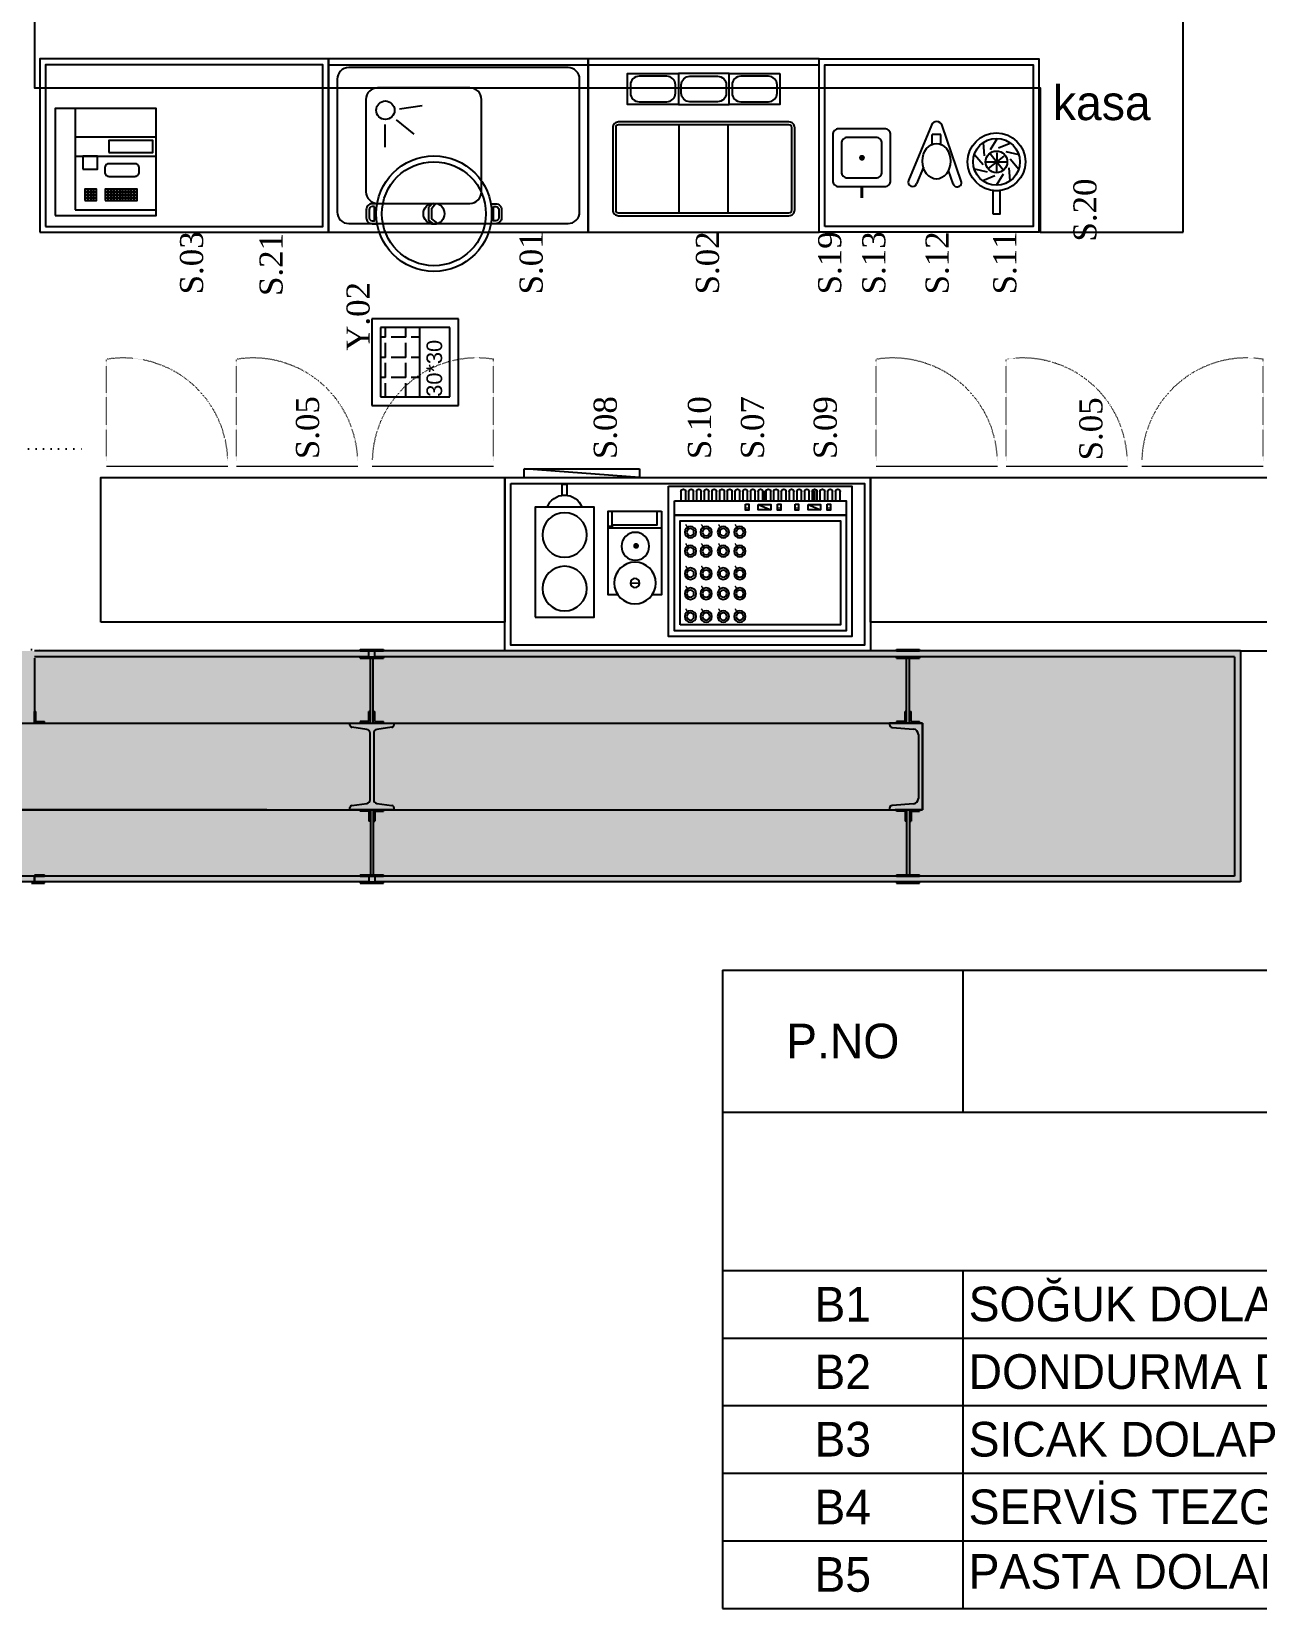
# Model space of a CAD drawing. Header units: inches. Extents: x 19839 to 37459, y -6108 to 838.
# Drawn here: x 36307 to 36731, y -2939 to -2393 of the extents above; entities that cross this region are included whole.
import ezdxf

# ---------------------------------------------------------------- set-up
doc = ezdxf.new("R2010")
doc.units = ezdxf.units.IN
doc.header["$MEASUREMENT"] = 0
doc.linetypes.add('DASHDOTX2', pattern=[50.8, 25.4, -12.7, 0, -12.7])
doc.linetypes.add('DOT', pattern=[0.25, 0, -0.25])
for name, color, linetype in [('-DWG_ANA', 7, 'Continuous'), ('01_Existing Wall Hatch', 251, 'Continuous'), ('AVM100_02_CELIK-GIYDIRME-AKS015', 21, 'DASHDOTX2'), ('AVM100_02_CELIK-PROFIL015', 11, 'Continuous'), ('AVM100_02_KAPEN-CAM-GORUNUS', 253, 'Continuous'), ('AVM100_02_KAPEN_GIYRDIRME CAM01', 83, 'Continuous'), ('AVM100_03_GOR_GIYDIRME-CELIK', 22, 'Continuous'), ('FURNITURE-ATA', 34, 'Continuous'), ('Kıtc-002 Çizgi', 7, 'Continuous'), ('Kıtc-028 Yer Izgarası', 252, 'Continuous'), ('TXT-ATA', 7, 'Continuous')]:
    doc.layers.add(name, color=color, linetype=linetype)
doc.layers.add('-DWG_DETAY1', color=7, linetype='Continuous', lineweight=9)
doc.layers.add('-DWG_DETAY4', color=7, linetype='DOT', lineweight=18)
doc.layers.add('AVM-CEVRE_PARAPET_60', color=7, linetype='Continuous', true_color=0xa2a025)
doc.styles.add('ATA', font='GOTHIC.TTF')
doc.styles.get("Standard").update_dxf_attribs({"font": 'arial.ttf'})
doc.styles.add('Zafer', font='stylu.ttf', dxfattribs={"height": 12})

# ---------------------------------------------------------------- blocks, each defined once
blk = doc.blocks.new('zemin 2')
at = {"layer": '01_Existing Wall Hatch'}
blk.add_hatch(color=0, dxfattribs=at).paths.add_polyline_path([(21825.21, 2843.75), (22571.71, 2843.75), (22571.71, 2923.75), (21825.21, 2923.75)])
at = {"layer": 'AVM-CEVRE_PARAPET_60', "color": 0}
for p, q in [((22452.62, 2924.25), (22460.62, 2924.25)), ((22452.62, 2923.75), (22452.62, 2924.25)), ((22452.62, 2924.25), (22460.62, 2924.25)), ((22452.62, 2923.75), (22452.62, 2924.25)), ((22452.62, 2923.75), (22460.62, 2923.75)), ((22452.62, 2923.75), (22460.62, 2923.75)), ((22460.62, 2924.25), (22460.62, 2923.75)), ((22460.62, 2924.25), (22460.62, 2923.75)), ((22452.62, 2921.75), (22456.12, 2921.75)), ((22452.62, 2921.25), (22452.62, 2921.75)), ((22452.62, 2921.75), (22456.12, 2921.75)), ((22452.62, 2921.25), (22452.62, 2921.75)), ((22452.62, 2921.25), (22456.12, 2921.25)), ((22452.62, 2921.25), (22456.12, 2921.25)), ((22456.12, 2921.75), (22460.62, 2921.75)), ((22456.12, 2921.75), (22460.62, 2921.75)), ((22456.12, 2921.25), (22460.62, 2921.25)), ((22456.12, 2921.25), (22460.62, 2921.25)), ((22456.12, 2898.75, 0), (22456.12, 2921.25, 0)), ((22456.12, 2898.75, 0), (22456.12, 2921.25, 0)), ((22457.12, 2898.75), (22457.12, 2921.25)), ((22457.12, 2898.75), (22457.12, 2921.25)), ((22460.62, 2921.75), (22460.62, 2921.25)), ((22460.62, 2921.75), (22460.62, 2921.25)), ((22455.6, 2899.25, 0), (22455.6, 2902.75, 0)), ((22456.12, 2902.75, 0), (22455.6, 2902.75, 0)), ((22455.6, 2899.25, 0), (22455.6, 2902.75, 0)), ((22456.12, 2902.75, 0), (22455.6, 2902.75, 0)), ((22456.12, 2898.75, 0), (22456.12, 2902.75, 0)), ((22456.12, 2898.75, 0), (22456.12, 2902.75, 0)), ((22457.12, 2902.75), (22457.63, 2902.75)), ((22457.12, 2898.75), (22457.12, 2902.75)), ((22457.12, 2902.75), (22457.63, 2902.75)), ((22457.12, 2898.75), (22457.12, 2902.75)), ((22457.63, 2899.25), (22457.63, 2902.75)), ((22457.63, 2899.25), (22457.63, 2902.75)), ((22461.62, 2898.75), (22450.21, 2898.75)), ((22450.21, 2898.75), (22450.21, 2898.2)), ((22461.62, 2898.75), (22450.21, 2898.75)), ((22450.21, 2898.75), (22450.21, 2898.2)), ((22451.07, 2897.27), (22458.45, 2896.68)), ((22451.07, 2897.27), (22458.45, 2896.68)), ((22455.6, 2899.25, 0), (22452.62, 2899.25, 0)), ((22452.62, 2899.25, 0), (22452.62, 2898.75, 0)), ((22455.6, 2899.25, 0), (22452.62, 2899.25, 0)), ((22452.62, 2899.25, 0), (22452.62, 2898.75, 0)), ((22456.12, 2898.75, 0), (22452.62, 2898.75)), ((22456.12, 2898.75, 0), (22452.62, 2898.75)), ((22460.61, 2898.75, 0), (22457.12, 2898.75)), ((22460.61, 2898.75, 0), (22457.12, 2898.75)), ((22457.63, 2899.25), (22460.61, 2899.25, 0)), ((22457.63, 2899.25), (22460.61, 2899.25, 0)), ((22460.61, 2898.75, 0), (22460.61, 2899.25, 0)), ((22460.61, 2898.75, 0), (22460.61, 2899.25, 0)), ((22452.62, 2846.25), (22456.12, 2846.25)), ((22452.62, 2846.25), (22452.62, 2845.75)), ((22452.62, 2846.25), (22456.12, 2846.25)), ((22452.62, 2846.25), (22452.62, 2845.75)), ((22452.62, 2845.75), (22456.12, 2845.75)), ((22452.62, 2845.75), (22456.12, 2845.75)), ((22456.12, 2846.25), (22460.62, 2846.25)), ((22456.12, 2846.25), (22460.62, 2846.25)), ((22456.12, 2845.75), (22460.62, 2845.75)), ((22456.12, 2845.75), (22460.62, 2845.75)), ((22460.62, 2845.75), (22460.62, 2846.25)), ((22460.62, 2845.75), (22460.62, 2846.25)), ((22452.62, 2843.75), (22460.62, 2843.75)), ((22452.62, 2843.75), (22452.62, 2843.25)), ((22452.62, 2843.75), (22460.62, 2843.75)), ((22452.62, 2843.75), (22452.62, 2843.25)), ((22452.62, 2843.25), (22460.62, 2843.25)), ((22452.62, 2843.25), (22460.62, 2843.25)), ((22460.62, 2843.25), (22460.62, 2843.75)), ((22460.62, 2843.25), (22460.62, 2843.75))]:
    blk.add_line(p, q, dxfattribs=at)
for centre, radius, start, end in [((22451.14, 2898.2), 0.934, 180, 265.4261), ((22451.14, 2898.2), 0.934, 180, 265.4261), ((22458.3, 2894.82), 1.87, 0, 85.4261), ((22458.3, 2894.82), 1.87, 0, 85.4261)]:
    blk.add_arc(centre, radius, start, end, dxfattribs=at)
at = {"layer": 'AVM100_02_CELIK-GIYDIRME-AKS015', "color": 0, "linetype": 'DOT', "ltscale": 10}
blk.add_line((22151.97, 2993.75), (22171.97, 2993.75), dxfattribs=at)
at = {"layer": 'AVM100_02_CELIK-PROFIL015', "color": 0, "linetype": 'DOT', "ltscale": 10}
blk.add_line((22152.97, 2924.25), (22157.47, 2924.25), dxfattribs=at)
blk.add_line((22152.97, 2924.25), (22157.47, 2924.25), dxfattribs=at)
at = {"layer": 'AVM100_02_CELIK-PROFIL015', "color": 0}
for p, q in [((22266.87, 2924.25), (22274.87, 2924.25)), ((22266.87, 2923.75), (22266.87, 2924.25)), ((22266.87, 2924.25), (22274.87, 2924.25)), ((22266.87, 2923.75), (22266.87, 2924.25)), ((22266.87, 2923.75), (22274.87, 2923.75)), ((22266.87, 2923.75), (22274.87, 2923.75)), ((22274.87, 2924.25), (22274.87, 2923.75)), ((22274.87, 2924.25), (22274.87, 2923.75)), ((22153.97, 2921.25), (22153.97, 2898.75)), ((22153.97, 2921.25), (22153.97, 2898.75)), ((22266.87, 2921.75), (22270.37, 2921.75)), ((22266.87, 2921.25), (22266.87, 2921.75)), ((22266.87, 2921.75), (22270.37, 2921.75)), ((22266.87, 2921.25), (22266.87, 2921.75)), ((22266.87, 2921.25), (22270.37, 2921.25)), ((22266.87, 2921.25), (22270.37, 2921.25)), ((22270.37, 2921.75), (22274.87, 2921.75)), ((22270.37, 2921.75), (22274.87, 2921.75)), ((22270.37, 2921.25), (22274.87, 2921.25)), ((22270.37, 2921.25), (22274.87, 2921.25)), ((22270.37, 2898.75, 0), (22270.37, 2921.25, 0)), ((22270.37, 2898.75, 0), (22270.37, 2921.25, 0)), ((22271.37, 2898.75), (22271.37, 2921.25)), ((22271.37, 2898.75), (22271.37, 2921.25)), ((22274.87, 2921.75), (22274.87, 2921.25)), ((22274.87, 2921.75), (22274.87, 2921.25)), ((22153.97, 2902.75), (22154.49, 2902.75)), ((22153.97, 2898.75), (22153.97, 2902.75)), ((22153.97, 2902.75), (22154.49, 2902.75)), ((22153.97, 2898.75), (22153.97, 2902.75)), ((22154.49, 2899.25), (22154.49, 2902.75)), ((22154.49, 2899.25), (22154.49, 2902.75)), ((22269.86, 2899.25, 0), (22269.86, 2902.75, 0)), ((22270.37, 2902.75, 0), (22269.86, 2902.75, 0)), ((22269.86, 2899.25, 0), (22269.86, 2902.75, 0)), ((22270.37, 2902.75, 0), (22269.86, 2902.75, 0)), ((22270.37, 2898.75, 0), (22270.37, 2902.75, 0)), ((22270.37, 2898.75, 0), (22270.37, 2902.75, 0)), ((22271.37, 2902.75), (22271.89, 2902.75)), ((22271.37, 2898.75), (22271.37, 2902.75)), ((22271.37, 2902.75), (22271.89, 2902.75)), ((22271.37, 2898.75), (22271.37, 2902.75)), ((22271.89, 2899.25), (22271.89, 2902.75)), ((22271.89, 2899.25), (22271.89, 2902.75)), ((22154.49, 2899.25), (22157.47, 2899.25, 0)), ((22154.49, 2899.25), (22157.47, 2899.25, 0)), ((22157.47, 2898.75, 0), (22157.47, 2899.25, 0)), ((22157.47, 2898.75, 0), (22157.47, 2899.25, 0)), ((22263.28, 2898.75), (22278.47, 2898.75)), ((22263.28, 2898.03), (22263.28, 2898.75)), ((22263.28, 2898.75), (22278.47, 2898.75)), ((22263.28, 2898.03), (22263.28, 2898.75)), ((22269.15, 2896.55), (22263.93, 2897.28)), ((22269.15, 2896.55), (22263.93, 2897.28)), ((22269.86, 2899.25, 0), (22266.87, 2899.25, 0)), ((22266.87, 2899.25, 0), (22266.87, 2898.75, 0)), ((22269.86, 2899.25, 0), (22266.87, 2899.25, 0)), ((22266.87, 2899.25, 0), (22266.87, 2898.75, 0)), ((22270.37, 2898.75, 0), (22266.87, 2898.75)), ((22270.37, 2898.75, 0), (22266.87, 2898.75)), ((22270.24, 2872.2), (22270.24, 2895.3)), ((22270.24, 2872.2), (22270.24, 2895.3)), ((22274.87, 2898.75, 0), (22271.37, 2898.75)), ((22274.87, 2898.75, 0), (22271.37, 2898.75)), ((22271.51, 2895.3), (22271.51, 2872.2)), ((22271.51, 2895.3), (22271.51, 2872.2)), ((22271.89, 2899.25), (22274.87, 2899.25, 0)), ((22271.89, 2899.25), (22274.87, 2899.25, 0)), ((22277.81, 2897.28), (22272.6, 2896.55)), ((22277.81, 2897.28), (22272.6, 2896.55)), ((22274.87, 2898.75, 0), (22274.87, 2899.25, 0)), ((22274.87, 2898.75, 0), (22274.87, 2899.25, 0)), ((22278.47, 2898.75), (22278.47, 2898.03)), ((22278.47, 2898.75), (22278.47, 2898.03)), ((22460.17, 2894.82), (22460.17, 2872.68)), ((22460.17, 2894.82), (22460.17, 2872.68)), ((22461.62, 2898.75), (22461.62, 2868.75)), ((22461.62, 2868.75), (22461.62, 2898.75)), ((22461.62, 2898.75), (22461.62, 2868.75)), ((22461.62, 2868.75), (22461.62, 2898.75)), ((22263.28, 2868.75), (22263.28, 2869.46)), ((22263.28, 2868.75), (22263.28, 2869.46)), ((22278.47, 2868.75), (22263.28, 2868.75)), ((22278.47, 2868.75), (22263.28, 2868.75)), ((22263.93, 2870.21), (22269.15, 2870.94)), ((22263.93, 2870.21), (22269.15, 2870.94)), ((22266.87, 2868.25, 0), (22266.87, 2868.75, 0)), ((22266.87, 2868.25, 0), (22266.87, 2868.75, 0)), ((22269.86, 2868.25, 0), (22266.87, 2868.25, 0)), ((22269.86, 2868.25, 0), (22266.87, 2868.25, 0)), ((22269.86, 2868.25, 0), (22269.86, 2864.75, 0)), ((22269.86, 2868.25, 0), (22269.86, 2864.75, 0)), ((22270.37, 2868.75, 0), (22270.37, 2864.75, 0)), ((22270.37, 2868.75, 0), (22270.37, 2864.75, 0)), ((22270.37, 2868.75, 0), (22270.37, 2846.25, 0)), ((22270.37, 2868.75, 0), (22270.37, 2846.25, 0)), ((22271.37, 2868.75), (22271.37, 2864.75)), ((22271.37, 2868.75), (22271.37, 2864.75)), ((22271.37, 2868.75), (22271.37, 2846.25)), ((22271.37, 2868.75), (22271.37, 2846.25)), ((22271.89, 2868.25), (22274.87, 2868.25, 0)), ((22271.89, 2868.25), (22271.89, 2864.75)), ((22271.89, 2868.25), (22274.87, 2868.25, 0)), ((22271.89, 2868.25), (22271.89, 2864.75)), ((22272.6, 2870.94), (22277.81, 2870.21)), ((22272.6, 2870.94), (22277.81, 2870.21)), ((22274.87, 2868.75, 0), (22274.87, 2868.25, 0)), ((22274.87, 2868.75, 0), (22274.87, 2868.25, 0)), ((22278.47, 2869.46), (22278.47, 2868.75)), ((22278.47, 2869.46), (22278.47, 2868.75)), ((22450.21, 2869.3), (22450.21, 2868.75)), ((22450.21, 2869.3), (22450.21, 2868.75)), ((22450.21, 2868.75), (22461.62, 2868.75)), ((22450.21, 2868.75), (22461.62, 2868.75)), ((22458.45, 2870.82), (22451.07, 2870.23)), ((22458.45, 2870.82), (22451.07, 2870.23)), ((22461.62, 2868.75), (22452.12, 2868.75)), ((22461.62, 2868.75), (22452.12, 2868.75)), ((22456.12, 2868.75, 0), (22452.62, 2868.75)), ((22452.62, 2868.25, 0), (22452.62, 2868.75, 0)), ((22456.12, 2868.75, 0), (22452.62, 2868.75)), ((22452.62, 2868.25, 0), (22452.62, 2868.75, 0)), ((22455.6, 2868.25, 0), (22452.62, 2868.25, 0)), ((22455.6, 2868.25, 0), (22452.62, 2868.25, 0)), ((22455.6, 2868.25, 0), (22455.6, 2864.75, 0)), ((22455.6, 2868.25, 0), (22455.6, 2864.75, 0)), ((22456.12, 2868.75, 0), (22456.12, 2864.75, 0)), ((22456.12, 2868.75, 0), (22456.12, 2864.75, 0)), ((22456.12, 2868.75, 0), (22456.12, 2846.25, 0)), ((22456.12, 2868.75, 0), (22456.12, 2846.25, 0)), ((22460.61, 2868.75, 0), (22457.12, 2868.75)), ((22457.12, 2868.75), (22457.12, 2864.75)), ((22460.61, 2868.75, 0), (22457.12, 2868.75)), ((22457.12, 2868.75), (22457.12, 2864.75)), ((22457.12, 2868.75), (22457.12, 2846.25)), ((22457.12, 2868.75), (22457.12, 2846.25)), ((22457.63, 2868.25), (22460.61, 2868.25, 0)), ((22457.63, 2868.25), (22457.63, 2864.75)), ((22457.63, 2868.25), (22460.61, 2868.25, 0)), ((22457.63, 2868.25), (22457.63, 2864.75)), ((22460.61, 2868.75, 0), (22460.61, 2868.25, 0)), ((22460.61, 2868.75, 0), (22460.61, 2868.25, 0)), ((22270.37, 2864.75, 0), (22269.86, 2864.75, 0)), ((22270.37, 2864.75, 0), (22269.86, 2864.75, 0)), ((22271.37, 2864.75), (22271.89, 2864.75)), ((22271.37, 2864.75), (22271.89, 2864.75)), ((22456.12, 2864.75, 0), (22455.6, 2864.75, 0)), ((22456.12, 2864.75, 0), (22455.6, 2864.75, 0)), ((22457.12, 2864.75), (22457.63, 2864.75)), ((22457.12, 2864.75), (22457.63, 2864.75)), ((22153.97, 2846.25), (22157.47, 2846.25)), ((22153.97, 2846.25), (22157.47, 2846.25)), ((22153.97, 2845.75), (22157.47, 2845.75)), ((22153.97, 2845.75), (22157.47, 2845.75)), ((22153.97, 2843.75), (22153.97, 2845.75)), ((22153.97, 2843.75), (22153.97, 2845.75)), ((22157.47, 2845.75), (22157.47, 2846.25)), ((22157.47, 2845.75), (22157.47, 2846.25)), ((22266.87, 2846.25), (22270.37, 2846.25)), ((22266.87, 2846.25), (22266.87, 2845.75)), ((22266.87, 2846.25), (22270.37, 2846.25)), ((22266.87, 2846.25), (22266.87, 2845.75)), ((22266.87, 2845.75), (22270.37, 2845.75)), ((22266.87, 2845.75), (22270.37, 2845.75)), ((22270.37, 2846.25), (22274.87, 2846.25)), ((22270.37, 2846.25), (22274.87, 2846.25)), ((22270.37, 2845.75), (22274.87, 2845.75)), ((22270.37, 2845.75), (22274.87, 2845.75)), ((22274.87, 2845.75), (22274.87, 2846.25)), ((22274.87, 2845.75), (22274.87, 2846.25)), ((22152.97, 2843.75), (22157.47, 2843.75)), ((22152.97, 2843.75), (22157.47, 2843.75)), ((22152.97, 2843.25), (22157.47, 2843.25)), ((22152.97, 2843.25), (22157.47, 2843.25)), ((22157.47, 2843.25), (22157.47, 2843.75)), ((22157.47, 2843.25), (22157.47, 2843.75)), ((22266.87, 2843.75), (22274.87, 2843.75)), ((22266.87, 2843.75), (22266.87, 2843.25)), ((22266.87, 2843.75), (22274.87, 2843.75)), ((22266.87, 2843.75), (22266.87, 2843.25)), ((22266.87, 2843.25), (22274.87, 2843.25)), ((22266.87, 2843.25), (22274.87, 2843.25)), ((22274.87, 2843.25), (22274.87, 2843.75)), ((22274.87, 2843.25), (22274.87, 2843.75))]:
    blk.add_line(p, q, dxfattribs=at)
for centre, radius, start, end in [((22264.04, 2898.03), 0.759, 180, 262.0304), ((22264.04, 2898.03), 0.759, 180, 262.0304), ((22268.97, 2895.3), 1.27, 360, 82.0304), ((22268.97, 2895.3), 1.27, 360, 82.0304), ((22272.77, 2895.3), 1.27, 97.9696, 180), ((22272.77, 2895.3), 1.27, 97.9696, 180), ((22277.71, 2898.03), 0.759, 277.9696, 0), ((22277.71, 2898.03), 0.759, 277.9696, 0), ((22458.3, 2872.68), 1.87, 274.5739, 0), ((22458.3, 2872.68), 1.87, 274.5739, 0), ((22264.04, 2869.46), 0.759, 97.9696, 180), ((22264.04, 2869.46), 0.759, 97.9696, 180), ((22268.97, 2872.2), 1.27, 277.9696, 0), ((22268.97, 2872.2), 1.27, 277.9696, 0), ((22272.77, 2872.2), 1.27, 180, 262.0304), ((22272.77, 2872.2), 1.27, 180, 262.0304), ((22277.71, 2869.46), 0.759, 0, 82.0304), ((22277.71, 2869.46), 0.759, 0, 82.0304), ((22451.14, 2869.3), 0.934, 94.5739, 180), ((22451.14, 2869.3), 0.934, 94.5739, 180)]:
    blk.add_arc(centre, radius, start, end, dxfattribs=at)
at = {"layer": 'AVM100_02_KAPEN-CAM-GORUNUS', "color": 0}
blk.add_lwpolyline([(22571.71, 2923.75), (23169.71, 2923.75), (23169.71, 4572.75), (22016.89, 4572.75)], dxfattribs=at)
at = {"layer": 'AVM100_02_KAPEN_GIYRDIRME CAM01', "color": 0}
for p, q in [((22269.87, 2923.75), (22153.97, 2923.75)), ((22269.87, 2923.75), (22153.97, 2923.75)), ((22269.87, 2923.75), (22260.37, 2923.75)), ((22269.87, 2923.75), (22260.37, 2923.75)), ((22269.87, 2923.75), (22265.53, 2923.75)), ((22269.87, 2923.75), (22265.53, 2923.75)), ((22269.87, 2921.75), (22269.87, 2923.75)), ((22269.87, 2921.75), (22269.87, 2923.75)), ((22455.62, 2923.75), (22271.87, 2923.75)), ((22455.62, 2923.75), (22271.87, 2923.75)), ((22455.62, 2923.75), (22271.87, 2923.75)), ((22455.62, 2923.75), (22271.87, 2923.75)), ((22271.87, 2921.75), (22271.87, 2923.75)), ((22455.62, 2923.75), (22271.87, 2923.75)), ((22271.87, 2921.75), (22271.87, 2923.75)), ((22571.71, 2923.75), (22271.87, 2923.75)), ((22571.71, 2923.75), (22571.71, 2843.75)), ((22571.71, 2923.75), (22571.71, 2843.75)), ((22269.87, 2921.75), (22153.97, 2921.75)), ((22269.87, 2921.75), (22153.97, 2921.75)), ((22455.62, 2921.75), (22271.87, 2921.75)), ((22569.71, 2921.75), (22271.87, 2921.75)), ((22569.71, 2921.75), (22569.71, 2845.75)), ((22569.71, 2921.75), (22569.71, 2845.75)), ((22153.97, 2845.75), (22125.97, 2845.75)), ((22153.97, 2845.75), (22153.97, 2843.75)), ((22269.87, 2845.75), (22153.97, 2845.75)), ((22153.97, 2845.75), (22153.97, 2843.75)), ((22269.87, 2845.75), (22153.97, 2845.75)), ((22269.87, 2845.75), (22269.87, 2843.75)), ((22269.87, 2845.75), (22269.87, 2843.75)), ((22569.71, 2845.75), (22271.87, 2845.75)), ((22569.71, 2845.75), (22271.87, 2845.75)), ((22271.87, 2845.75), (22271.87, 2843.75)), ((22271.87, 2845.75), (22271.87, 2843.75)), ((22153.97, 2843.75), (22125.97, 2843.75)), ((22269.87, 2843.75), (22153.97, 2843.75)), ((22269.87, 2843.75), (22153.97, 2843.75)), ((22269.87, 2843.75), (22260.37, 2843.75)), ((22269.87, 2843.75), (22260.37, 2843.75)), ((22269.87, 2843.75), (22265.53, 2843.75)), ((22269.87, 2843.75), (22265.53, 2843.75)), ((22571.71, 2843.75), (22271.87, 2843.75)), ((22455.62, 2843.75), (22271.87, 2843.75)), ((22571.71, 2843.75), (22271.87, 2843.75)), ((22455.62, 2843.75), (22271.87, 2843.75)), ((22571.71, 2843.75), (22271.87, 2843.75)), ((22571.71, 2843.75), (22271.87, 2843.75))]:
    blk.add_line(p, q, dxfattribs=at)
at = {"layer": 'AVM100_03_GOR_GIYDIRME-CELIK', "color": 0, "linetype": 'ByBlock'}
for p, q in [((21847.39, 2898.75), (22461.62, 2898.75)), ((22234.47, 2868.75), (21847.39, 2868.75)), ((21847.39, 2868.75), (22461.62, 2868.75))]:
    blk.add_line(p, q, dxfattribs=at)
blk = doc.blocks.new('A$C5A850EF4')
at = {"layer": 'Kıtc-002 Çizgi'}
for points in [[(0, 76.08), (60, 76.08), (60, 0), (0, 0)], [(2, 74.08), (58, 74.08), (58, 2), (2, 2)]]:
    blk.add_lwpolyline(points, close=True, dxfattribs=at)
blk = doc.blocks.new('A$C0D0247C1')
at = {"layer": 'Kıtc-002 Çizgi'}
for points in [[(2, 0), (18, 0, 0.414214), (20, 2), (20, 18, 0.414214), (18, 20), (2, 20, 0.414214), (0, 18), (0, 2, 0.414214)], [(5, 3), (15, 3, 0.414214), (17, 5), (17, 15, 0.414214), (15, 17), (5, 17, 0.414214), (3, 15), (3, 5, 0.414214)]]:
    blk.add_lwpolyline(points, format="xyb", close=True, dxfattribs=at)
at = {"layer": 'Kıtc-002 Çizgi', "const_width": 1}
blk.add_lwpolyline([(9.53, 10.08, 1), (10.53, 10.08, 1)], format="xyb", close=True, dxfattribs=at)
blk.add_lwpolyline([(20, 10), (23.95, 10)], dxfattribs=at)
blk = doc.blocks.new('A$C7D36761A')
at = {"layer": 'Kıtc-002 Çizgi'}
for points in [[(0, 20.47), (6.62, 1.21, 0.691141), (10.36, 1.1), (18.29, 20.3)], [(2.84, 21.45), (4.45, 16.75, 0.691141)]]:
    blk.add_lwpolyline(points, format="xyb", dxfattribs=at)
for points in [[(13.14, 15.69), (15.51, 21.45)], [(7.07, 7.73), (7.07, 4.38)], [(10.07, 7.71), (10.07, 4.38)], [(7.07, 4.38), (10.07, 4.38)]]:
    blk.add_lwpolyline(points, dxfattribs=at)
for centre, start, end in [((1.42, 20.96), 18.9768, 198.9768), ((16.9, 20.88), 337.5765, 157.5765)]:
    blk.add_arc(centre, 1.5, start, end, dxfattribs=at)
blk.add_ellipse((8.6, 13.59), major_axis=(0, -6.18), ratio=0.781319, dxfattribs=at)
blk = doc.blocks.new('A$C4AF1199D')
at = {"layer": 'Kıtc-002 Çizgi'}
for points in [[(5.4, 24.63), (5.79, 20.04)], [(10.19, 26.12), (7.81, 22.18)], [(14.95, 24.51), (10.7, 22.72)], [(2.4, 20.6), (5.42, 17.12)], [(6.25, 18), (13.75, 18)], [(12.59, 19.94), (7.13, 15.7)], [(7.66, 20.97), (12.41, 15.17)], [(10.18, 21.16), (10, 14.25)], [(17.85, 20.42), (13.36, 21.46)], [(17.79, 15.4), (14.77, 18.88)], [(2.34, 15.58), (6.83, 14.54)], [(5.24, 11.49), (9.49, 13.28)], [(10, 9.88), (12.38, 13.82)], [(14.79, 11.37), (14.4, 15.96)]]:
    blk.add_lwpolyline(points, dxfattribs=at)
blk.add_lwpolyline([(8.75, 0), (11.25, 0), (11.25, 8), (8.75, 8)], close=True, dxfattribs=at)
for radius in [10, 8.12, 3.75]:
    blk.add_circle((10, 18), radius, dxfattribs=at)
blk = doc.blocks.new('A$C60DA315C')
at = {"layer": 'Kıtc-002 Çizgi'}
blk.add_lwpolyline([(10.8, 0), (0, 0), (0, 17.6), (10.8, 17.6)], close=True, dxfattribs=at)
blk.add_lwpolyline([(9.8, 4), (9.8, 13.6, 0.414214), (6.8, 16.6), (4, 16.6, 0.414214), (1, 13.6), (1, 4, 0.414214), (4, 1), (6.8, 1, 0.414214)], format="xyb", close=True, dxfattribs=at)
blk = doc.blocks.new('A$C6E58203E')
at = {"layer": 'Kıtc-002 Çizgi'}
for p, q in [((6.7, 48.5), (37.2, 48.5)), ((6.7, 31.5), (37.2, 31.5))]:
    blk.add_line(p, q, dxfattribs=at)
for points in [[(60, 80), (0, 80), (0, 0), (60, 0)], [(58, 80), (58, 0), (60, 0), (60, 80)]]:
    blk.add_lwpolyline(points, close=True, dxfattribs=at)
for points in [[(38.2, 10.5), (38.2, 69.5, 0.414214), (36.2, 71.5), (7.7, 71.5, 0.414214), (5.7, 69.5), (5.7, 10.5, 0.414214), (7.7, 8.5), (36.2, 8.5, 0.414214)], [(37.2, 10.5), (37.2, 69.5, 0.414214), (36.2, 70.5), (7.7, 70.5, 0.414214), (6.7, 69.5), (6.7, 10.5, 0.414214), (7.7, 9.5), (36.2, 9.5, 0.414214)]]:
    blk.add_lwpolyline(points, format="xyb", close=True, dxfattribs=at)
for p in [(44.2, 48.8), (44.2, 13.6)]:
    blk.add_blockref('A$C60DA315C', p, dxfattribs=at)
at = {"layer": 'Kıtc-002 Çizgi', "xscale": -1, "rotation": 180}
blk.add_blockref('A$C60DA315C', (44.2, 48.8), dxfattribs=at)
blk = doc.blocks.new('A$C1AAB3821')
at = {"layer": 'Kıtc-028 Yer Izgarası'}
for p, q in [((30, 30), (0, 30)), ((0, 30), (0, 0)), ((30, 0), (30, 30)), ((27, 27), (3, 27)), ((3, 27), (3, 3)), ((3, 25.24), (7.74, 25.24)), ((9.65, 25.24), (9.65, 27)), ((9.65, 25.24), (14.73, 25.24)), ((9.65, 18.25), (9.65, 23.33)), ((16.63, 25.24), (16.63, 27)), ((16.63, 25.24), (21.71, 25.24)), ((16.63, 18.25), (16.63, 23.33)), ((23.62, 25.24), (23.62, 27)), ((23.62, 25.24), (27, 25.24)), ((23.62, 18.25), (23.62, 23.33)), ((27, 3), (27, 27)), ((3, 18.25), (7.74, 18.25)), ((9.65, 18.25), (14.73, 18.25)), ((16.63, 18.25), (21.71, 18.25)), ((23.62, 18.25), (27, 18.25)), ((27, 13.5), (3, 13.5)), ((3, 13.5), (3, 3)), ((9.65, 13.5), (9.65, 16.35)), ((16.63, 13.5), (16.63, 16.35)), ((23.62, 13.5), (23.62, 16.35)), ((27, 3), (27, 13.5)), ((0, 0), (30, 0)), ((3, 3), (27, 3)), ((3, 3), (27, 3))]:
    blk.add_line(p, q, dxfattribs=at)
blk.add_text('30*30', height=5.4, dxfattribs=at).set_placement((3, 5.64))
blk = doc.blocks.new('A$C53E03B34')
at = {"layer": 'Kıtc-002 Çizgi'}
for points in [[(3.74, 16.55), (2, 16.55, -0.414214), (0, 18.55), (0, 21.45, -0.414214), (2, 23.45), (3.74, 23.45)], [(43.14, 16.55), (44.87, 16.55, 0.414214), (46.87, 18.55), (46.87, 21.45, 0.414214), (44.87, 23.45), (43.14, 23.45)]]:
    blk.add_lwpolyline(points, format="xyb", dxfattribs=at)
for points in [[(2.83, 17.55), (2, 17.55, -0.414214), (1, 18.55), (1, 21.45, -0.414214), (2, 22.45), (2.83, 22.45)], [(44.05, 17.55), (44.87, 17.55, 0.414214), (45.87, 18.55), (45.87, 21.45, 0.414214), (44.87, 22.45), (44.05, 22.45)]]:
    blk.add_lwpolyline(points, format="xyb", close=True, dxfattribs=at)
for points in [[(22.08, 23.4), (24.16, 21.79), (24.16, 18.12), (22.75, 16.4)], [(23.49, 23.65), (25.16, 22.26), (25.16, 17.69), (23.76, 16.35)]]:
    blk.add_lwpolyline(points, dxfattribs=at)
for radius in [20, 18, 3.66]:
    blk.add_circle((23.44, 20), radius, dxfattribs=at)
blk = doc.blocks.new('A$C290C7E64')
at = {"layer": 'Kıtc-002 Çizgi'}
for points in [[(0, 0), (35, 0), (35, 37), (0, 37)], [(7, 2), (35, 2), (35, 37), (7, 37)], [(18.58, 21.8), (33.83, 21.8), (33.83, 26.01), (18.58, 26.01)], [(9.63, 16.02), (14.71, 16.02), (14.71, 20.57), (9.63, 20.57)], [(10.34, 8.15), (11.34, 8.15), (11.34, 9.15), (10.34, 9.15)], [(10.34, 7.15), (11.34, 7.15), (11.34, 8.15), (10.34, 8.15)], [(10.34, 6.15), (11.34, 6.15), (11.34, 7.15), (10.34, 7.15)], [(10.34, 5.15), (11.34, 5.15), (11.34, 6.15), (10.34, 6.15)], [(11.34, 8.15), (12.34, 8.15), (12.34, 9.15), (11.34, 9.15)], [(11.34, 7.15), (12.34, 7.15), (12.34, 8.15), (11.34, 8.15)], [(11.34, 6.15), (12.34, 6.15), (12.34, 7.15), (11.34, 7.15)], [(11.34, 5.15), (12.34, 5.15), (12.34, 6.15), (11.34, 6.15)], [(12.34, 8.15), (13.34, 8.15), (13.34, 9.15), (12.34, 9.15)], [(12.34, 7.15), (13.34, 7.15), (13.34, 8.15), (12.34, 8.15)], [(12.34, 6.15), (13.34, 6.15), (13.34, 7.15), (12.34, 7.15)], [(12.34, 5.15), (13.34, 5.15), (13.34, 6.15), (12.34, 6.15)], [(13.34, 8.15), (14.34, 8.15), (14.34, 9.15), (13.34, 9.15)], [(13.34, 7.15), (14.34, 7.15), (14.34, 8.15), (13.34, 8.15)], [(13.34, 6.15), (14.34, 6.15), (14.34, 7.15), (13.34, 7.15)], [(13.34, 5.15), (14.34, 5.15), (14.34, 6.15), (13.34, 6.15)], [(17.37, 8.15), (18.37, 8.15), (18.37, 9.15), (17.37, 9.15)], [(17.37, 7.15), (18.37, 7.15), (18.37, 8.15), (17.37, 8.15)], [(17.37, 6.15), (18.37, 6.15), (18.37, 7.15), (17.37, 7.15)], [(17.37, 5.15), (18.37, 5.15), (18.37, 6.15), (17.37, 6.15)], [(18.37, 8.15), (19.37, 8.15), (19.37, 9.15), (18.37, 9.15)], [(18.37, 7.15), (19.37, 7.15), (19.37, 8.15), (18.37, 8.15)], [(18.37, 6.15), (19.37, 6.15), (19.37, 7.15), (18.37, 7.15)], [(18.37, 5.15), (19.37, 5.15), (19.37, 6.15), (18.37, 6.15)], [(19.37, 8.15), (20.37, 8.15), (20.37, 9.15), (19.37, 9.15)], [(19.37, 7.15), (20.37, 7.15), (20.37, 8.15), (19.37, 8.15)], [(19.37, 6.15), (20.37, 6.15), (20.37, 7.15), (19.37, 7.15)], [(19.37, 5.15), (20.37, 5.15), (20.37, 6.15), (19.37, 6.15)], [(20.37, 8.15), (21.37, 8.15), (21.37, 9.15), (20.37, 9.15)], [(20.37, 7.15), (21.37, 7.15), (21.37, 8.15), (20.37, 8.15)], [(20.37, 6.15), (21.37, 6.15), (21.37, 7.15), (20.37, 7.15)], [(20.37, 5.15), (21.37, 5.15), (21.37, 6.15), (20.37, 6.15)], [(21.37, 8.15), (22.37, 8.15), (22.37, 9.15), (21.37, 9.15)], [(21.37, 7.15), (22.37, 7.15), (22.37, 8.15), (21.37, 8.15)], [(21.37, 6.15), (22.37, 6.15), (22.37, 7.15), (21.37, 7.15)], [(21.37, 5.15), (22.37, 5.15), (22.37, 6.15), (21.37, 6.15)], [(22.37, 8.15), (23.37, 8.15), (23.37, 9.15), (22.37, 9.15)], [(22.37, 7.15), (23.37, 7.15), (23.37, 8.15), (22.37, 8.15)], [(22.37, 6.15), (23.37, 6.15), (23.37, 7.15), (22.37, 7.15)], [(22.37, 5.15), (23.37, 5.15), (23.37, 6.15), (22.37, 6.15)], [(23.37, 8.15), (24.37, 8.15), (24.37, 9.15), (23.37, 9.15)], [(23.37, 7.15), (24.37, 7.15), (24.37, 8.15), (23.37, 8.15)], [(23.37, 6.15), (24.37, 6.15), (24.37, 7.15), (23.37, 7.15)], [(23.37, 5.15), (24.37, 5.15), (24.37, 6.15), (23.37, 6.15)], [(24.37, 8.15), (25.37, 8.15), (25.37, 9.15), (24.37, 9.15)], [(24.37, 7.15), (25.37, 7.15), (25.37, 8.15), (24.37, 8.15)], [(24.37, 6.15), (25.37, 6.15), (25.37, 7.15), (24.37, 7.15)], [(24.37, 5.15), (25.37, 5.15), (25.37, 6.15), (24.37, 6.15)], [(25.37, 8.15), (26.37, 8.15), (26.37, 9.15), (25.37, 9.15)], [(25.37, 7.15), (26.37, 7.15), (26.37, 8.15), (25.37, 8.15)], [(25.37, 6.15), (26.37, 6.15), (26.37, 7.15), (25.37, 7.15)], [(25.37, 5.15), (26.37, 5.15), (26.37, 6.15), (25.37, 6.15)], [(26.37, 8.15), (27.37, 8.15), (27.37, 9.15), (26.37, 9.15)], [(26.37, 7.15), (27.37, 7.15), (27.37, 8.15), (26.37, 8.15)], [(26.37, 6.15), (27.37, 6.15), (27.37, 7.15), (26.37, 7.15)], [(26.37, 5.15), (27.37, 5.15), (27.37, 6.15), (26.37, 6.15)], [(27.37, 8.15), (28.37, 8.15), (28.37, 9.15), (27.37, 9.15)], [(27.37, 7.15), (28.37, 7.15), (28.37, 8.15), (27.37, 8.15)], [(27.37, 6.15), (28.37, 6.15), (28.37, 7.15), (27.37, 7.15)], [(27.37, 5.15), (28.37, 5.15), (28.37, 6.15), (27.37, 6.15)]]:
    blk.add_lwpolyline(points, close=True, dxfattribs=at)
for points in [[(7, 27.23), (35, 27.23)], [(7, 20.57), (35, 20.57)]]:
    blk.add_lwpolyline(points, dxfattribs=at)
blk.add_lwpolyline([(18.68, 13.56), (27.6, 13.56, 0.414214), (29.1, 15.06), (29.1, 16.45, 0.414214), (27.6, 17.95), (18.68, 17.95, 0.414214), (17.18, 16.45), (17.18, 15.06, 0.414214)], format="xyb", close=True, dxfattribs=at)
blk = doc.blocks.new('A$C48384BF2')
at = {"layer": '-DWG_ANA', "color": 0, "elevation": 0}
blk.add_lwpolyline([(0, 140), (50, 140), (50, 0), (0, 0)], close=True, dxfattribs=at)
at = {"layer": '-DWG_DETAY1', "color": 0}
for p, q in [((54, 138, 0), (54, 96, 0)), ((54, 93, 0), (54, 51, 0)), ((54, 46, 0), (54, 4, 0))]:
    blk.add_line(p, q, dxfattribs=at)
at = {"layer": '-DWG_DETAY4', "color": 0, "elevation": 0}
for points in [[(56, 138), (91, 138, -0.454885), (56, 96.03, -0.414214)], [(56, 93), (91, 93, -0.454885), (56, 51.03, -0.414214)], [(56, 4), (91, 4, 0.454885), (56, 45.97, 0.414214)]]:
    blk.add_lwpolyline(points, format="xyb", dxfattribs=at)
blk = doc.blocks.new('A$C664B4501')
at = {"layer": 'Kıtc-002 Çizgi'}
for p, q in [((31.04, 6.26), (35.37, 8.18)), ((48.29, 6.26), (52.62, 8.18))]:
    blk.add_line(p, q, dxfattribs=at)
for points in [[(0, 0), (63.5, 0), (63.5, 52), (0, 52)], [(2, 10), (61.5, 10), (61.5, 50), (2, 50)], [(4, 48), (4, 12), (59.5, 12), (59.5, 48)], [(2, 5), (61.5, 5), (61.5, 10), (2, 10)], [(26.58, 6.14), (27.76, 6.14), (27.76, 8.24), (26.58, 8.24)], [(31.04, 6.26), (35.37, 6.26), (35.37, 8.18), (31.04, 8.18)], [(37.66, 6.14), (38.83, 6.14), (38.83, 8.24), (37.66, 8.24)], [(43.83, 6.14), (45.01, 6.14), (45.01, 8.24), (43.83, 8.24)], [(48.29, 6.26), (52.62, 6.26), (52.62, 8.18), (48.29, 8.18)], [(54.91, 6.14), (56.08, 6.14), (56.08, 8.24), (54.91, 8.24)]]:
    blk.add_lwpolyline(points, close=True, dxfattribs=at)
for points, const_width in [([(6.48, 43.33), (5.89, 42.38)], 0.5), ([(11.92, 43.33), (11.34, 42.38)], 0.5), ([(17.86, 43.33), (17.28, 42.38)], 0.5), ([(23.59, 43.33), (23.01, 42.38)], 0.5), ([(6.48, 35.43), (5.89, 34.49)], 0.5), ([(11.92, 35.43), (11.34, 34.49)], 0.5), ([(17.86, 35.43), (17.28, 34.49)], 0.5), ([(23.59, 35.43), (23.01, 34.49)], 0.5), ([(6.48, 28.51), (5.89, 27.56)], 0.5), ([(11.92, 28.51), (11.34, 27.56)], 0.5), ([(17.86, 28.51), (17.28, 27.56)], 0.5), ([(23.59, 28.51), (23.01, 27.56)], 0.5), ([(6.48, 20.73), (5.89, 19.78)], 0.5), ([(11.92, 20.73), (11.34, 19.78)], 0.5), ([(17.86, 20.73), (17.28, 19.78)], 0.5), ([(23.59, 20.73), (23.01, 19.78)], 0.5), ([(6.48, 14.14), (5.89, 13.19)], 0.5), ([(11.92, 14.14), (11.34, 13.19)], 0.5), ([(17.86, 14.14), (17.28, 13.19)], 0.5), ([(23.59, 14.14), (23.01, 13.19)], 0.5), ([(26.58, 7.5), (27.76, 7.5)], 0.5), ([(33.23, 5), (33.23, 1.5)], 1), ([(37.66, 7.5), (38.83, 7.5)], 0.5), ([(43.83, 7.5), (45.01, 7.5)], 0.5), ([(50.48, 5), (50.48, 1.5)], 1), ([(54.91, 7.5), (56.08, 7.5)], 0.5)]:
    blk.add_lwpolyline(points, dxfattribs=dict(at, const_width=const_width))
for points in [[(4.26, 1.85), (4.26, 5)], [(5.93, 5), (5.93, 1.85)], [(6.93, 1.85), (6.93, 5)], [(8.61, 5), (8.61, 1.85)], [(9.61, 1.85), (9.61, 5)], [(11.28, 5), (11.28, 1.85)], [(12.28, 1.85), (12.28, 5)], [(13.96, 5), (13.96, 1.85)], [(14.96, 1.85), (14.96, 5)], [(16.63, 5), (16.63, 1.85)], [(17.63, 1.85), (17.63, 5)], [(19.31, 5), (19.31, 1.85)], [(20.31, 1.85), (20.31, 5)], [(21.98, 5), (21.98, 1.85)], [(22.98, 1.85), (22.98, 5)], [(24.66, 5), (24.66, 1.85)], [(25.66, 1.85), (25.66, 5)], [(27.33, 5), (27.33, 1.85)], [(28.33, 1.85), (28.33, 5)], [(30.01, 5), (30.01, 1.85)], [(31.01, 1.85), (31.01, 5)], [(32.68, 5), (32.68, 1.85)], [(33.68, 1.85), (33.68, 5)], [(35.36, 5), (35.36, 1.85)], [(36.36, 1.85), (36.36, 5)], [(38.03, 5), (38.03, 1.85)], [(39.03, 1.85), (39.03, 5)], [(40.71, 5), (40.71, 1.85)], [(41.71, 1.85), (41.71, 5)], [(43.38, 5), (43.38, 1.85)], [(44.38, 1.85), (44.38, 5)], [(46.06, 5), (46.06, 1.85)], [(47.06, 1.85), (47.06, 5)], [(48.73, 5), (48.73, 1.85)], [(49.73, 1.85), (49.73, 5)], [(51.4, 5), (51.4, 1.85)], [(52.4, 1.85), (52.4, 5)], [(54.08, 5), (54.08, 1.85)], [(55.08, 1.85), (55.08, 5)], [(56.75, 5), (56.75, 1.85)], [(57.75, 1.85), (57.75, 5)], [(59.43, 5), (59.43, 1.85)]]:
    blk.add_lwpolyline(points, dxfattribs=at)
for centre, radius in [((7.54, 45.07), 1.98), ((7.54, 45.07), 1.24), ((12.99, 45.07), 1.98), ((12.99, 45.07), 1.24), ((18.93, 45.07), 1.98), ((18.93, 45.07), 1.24), ((24.66, 45.07), 1.98), ((24.66, 45.07), 1.24), ((7.54, 37.17), 1.98), ((7.54, 37.17), 1.24), ((12.99, 37.17), 1.98), ((12.99, 37.17), 1.24), ((18.93, 37.17), 1.98), ((18.93, 37.17), 1.24), ((24.66, 37.17), 1.98), ((24.66, 37.17), 1.24), ((7.54, 30.25), 1.98), ((7.54, 30.25), 1.24), ((12.99, 30.25), 1.98), ((12.99, 30.25), 1.24), ((18.93, 30.25), 1.98), ((18.93, 30.25), 1.24), ((24.66, 30.25), 1.98), ((24.66, 30.25), 1.24), ((7.54, 22.47), 1.98), ((7.54, 22.47), 1.24), ((12.99, 22.47), 1.98), ((12.99, 22.47), 1.24), ((18.93, 22.47), 1.98), ((18.93, 22.47), 1.24), ((24.66, 22.47), 1.98), ((24.66, 22.47), 1.24), ((7.54, 15.88), 1.98), ((7.54, 15.88), 1.24), ((12.99, 15.88), 1.98), ((12.99, 15.88), 1.24), ((18.93, 15.88), 1.98), ((18.93, 15.88), 1.24), ((24.66, 15.88), 1.98), ((24.66, 15.88), 1.24)]:
    blk.add_circle(centre, radius, dxfattribs=at)
for centre in [(5.1, 1.85), (7.77, 1.85), (10.45, 1.85), (13.12, 1.85), (15.8, 1.85), (18.47, 1.85), (21.14, 1.85), (23.82, 1.85), (26.49, 1.85), (29.17, 1.85), (31.84, 1.85), (34.52, 1.85), (37.19, 1.85), (39.87, 1.85), (42.54, 1.85), (45.22, 1.85), (47.89, 1.85), (50.57, 1.85), (53.24, 1.85), (55.92, 1.85), (58.59, 1.85)]:
    blk.add_arc(centre, 0.837, 180, 0, dxfattribs=at)
blk = doc.blocks.new('A$C3DDB3116')
at = {"layer": 'Kıtc-002 Çizgi'}
blk.add_lwpolyline([(0, 45.94), (20.5, 45.94), (20.5, 7.94), (0, 7.94), (0, 45.94)], dxfattribs=at)
blk.add_lwpolyline([(9.32, 3.72), (11.18, 3.72), (11.18, 0), (9.32, 0)], close=True, dxfattribs=at)
for centre in [(10.25, 36.07), (10.25, 17.5)]:
    blk.add_circle(centre, 7.7, dxfattribs=at)
blk.add_arc((10.25, 10.08), 6.37, 199.6345, 340.3655, dxfattribs=at)
blk = doc.blocks.new('A$C1C4536AD')
at = {"layer": 'Kıtc-002 Çizgi'}
for points in [[(0, 29), (0, 0), (18.5, 0)], [(3.39, 29), (0, 29), (0, 26.84)], [(18.5, 26.95), (18.5, 29), (15.2, 29)], [(18.5, 0), (18.5, 29)], [(7.82, 24.81), (10.92, 24.88)], [(0, 5.79), (18.5, 5.79)], [(1.26, 0), (1.26, 4.77), (16.97, 4.77), (16.97, 0)]]:
    blk.add_lwpolyline(points, dxfattribs=at)
at = {"layer": 'Kıtc-002 Çizgi', "const_width": 1}
blk.add_lwpolyline([(9.18, 12.02, 1), (10.18, 12.02, 1)], format="xyb", close=True, dxfattribs=at)
at = {"layer": 'Kıtc-002 Çizgi'}
blk.add_lwpolyline([(0.33, 5.24), (1.35, 5.24), (1.35, 5.79), (0.33, 5.79)], close=True, dxfattribs=at)
for centre, radius in [((9.3, 24.88), 7.2), ((9.3, 24.88), 1.6), ((9.43, 12.15), 4.82)]:
    blk.add_circle(centre, radius, dxfattribs=at)
blk = doc.blocks.new('A$C2BA63C56')
at = {"layer": 'Kıtc-002 Çizgi'}
for p, q in [((63, 46.6), (60, 46.6)), ((60, 46.6), (63, 6.6)), ((63, 6.6), (63, 46.6)), ((60, 0), (60, 6.6)), ((60, 6.6), (63, 6.6))]:
    blk.add_line(p, q, dxfattribs=at)
for points in [[(60, 0), (60, 126.6), (0, 126.6), (0, 0)], [(58, 2), (58, 124.6), (2, 124.6), (2, 2)]]:
    blk.add_lwpolyline(points, close=True, dxfattribs=at)
at = {"layer": 'Kıtc-002 Çizgi', "rotation": 90}
for name, p in [('A$C664B4501', (57, 56.7)), ('A$C1C4536AD', (48.39, 35.74)), ('A$C3DDB3116', (57.66, 10.41))]:
    blk.add_blockref(name, p, dxfattribs=at)
blk = doc.blocks.new('A$C708E234B')
at = {"layer": 'Kıtc-002 Çizgi'}
for p, q in [((37.29, 70.48), (29.4, 70.48)), ((38.95, 66.57), (33.95, 60.47)), ((42.76, 65.34), (43.87, 57.53))]:
    blk.add_line(p, q, dxfattribs=at)
for points in [[(0, 90), (0, 0), (60, 0), (60, 90)], [(58, 90), (58, 0), (60, 0), (60, 90)]]:
    blk.add_lwpolyline(points, close=True, dxfattribs=at)
for points in [[(3, 83), (3, 7, 0.414214), (7, 3), (53, 3, 0.414214), (57, 7), (57, 83, 0.414214), (53, 87), (7, 87, 0.414214)], [(10, 73), (10, 41, 0.414214), (14, 37), (46, 37, 0.414214), (50, 41), (50, 73, 0.414214), (46, 77), (14, 77, 0.414214)]]:
    blk.add_lwpolyline(points, format="xyb", close=True, dxfattribs=at)
blk.add_circle((42.26, 70.29), 3.19, dxfattribs=at)
blk = doc.blocks.new('*T123')
at = {"color": 0, "linetype": 'ByBlock', "lineweight": -2, "transparency": 16777216}
for p, q in [((0, 0), (600.9, 0)), ((0, 0), (0, -221.02)), ((83.21, 0), (83.21, -49.15)), ((0, -49.15), (808.03, -49.15)), ((808.03, -49.15), (808.03, -221.02)), ((0, -103.94), (808.03, -103.94)), ((83.21, -103.94), (83.21, -221.02)), ((600.9, -103.94), (600.9, -221.02)), ((745, -103.94), (745, -221.02)), ((0, -127.35), (808.03, -127.35)), ((0, -150.77), (808.03, -150.77)), ((0, -174.18), (808.03, -174.18)), ((0, -197.6), (808.03, -197.6)), ((0, -221.02), (808.03, -221.02))]:
    blk.add_line(p, q, dxfattribs=at)
at = {"color": 0, "lineweight": -2, "transparency": 16777216}
for p, q in [((600.9, 0), (808.03, 0)), ((600.9, 0), (600.9, -49.15)), ((745, 0), (745, -49.15)), ((808.03, 0), (808.03, -49.15))]:
    blk.add_line(p, q, dxfattribs=at)
at = {"color": 0, "transparency": 16777216, "char_height": 12, "style": 'Zafer'}
for s, insert, width, attachment_point in [('ÜRÜN ADI', (342.06, -24.58), 487.6931, 5), ('ÖLÇÜ', (672.95, -24.58), 114.0965, 5), ('P.NO', (41.61, -24.58), 53.2104, 5), ('AD.', (776.52, -24.58), 33.0341, 5), ('B- UNLU MAMÜL TEŞHİR ', (404.02, -76.54), 778.0341, 5), ('SOĞUK DOLAP', (85.21, -115.64), 513.6931, 4), ('B1', (41.61, -115.64), 79.2104, 5), ('150*80*125', (672.95, -115.64), 140.0965, 5), ('1', (776.52, -115.64), 59.0341, 5), ('7 KÜVETLİ', (672.95, -139.06), 140.0965, 5), ('B2', (41.61, -139.06), 79.2104, 5), ('DONDURMA DOLABI', (85.21, -139.06), 513.6931, 4), ('1', (776.52, -139.06), 59.0341, 5), ('B3', (41.61, -162.48), 79.2104, 5), ('SICAK DOLAP', (85.21, -162.48), 513.6931, 4), ('220*80*125', (672.95, -162.48), 140.0965, 5), ('1', (776.52, -162.48), 59.0341, 5), ('B4', (41.61, -185.89), 79.2104, 5), ('SERVİS TEZGAHI', (85.21, -185.89), 513.6931, 4), ('120*60*85', (672.95, -185.89), 140.0965, 5), ('1', (776.52, -185.89), 59.0341, 5), ('PASTA DOLABI, DİK TİP', (85.21, -209.31), 513.6931, 4), ('B5', (41.61, -209.31), 79.2104, 5), ('180*70*200', (672.95, -209.31), 140.0965, 5), ('1', (776.52, -209.31), 59.0341, 5)]:
    blk.add_mtext(s, dxfattribs=dict(at, insert=insert, width=width, attachment_point=attachment_point))

msp = doc.modelspace()

# ---------------------------------------------------------------- linework, layer by layer
at = {"layer": 'FURNITURE-ATA'}
msp.add_lwpolyline([(36705.76, -2462.08), (36705.76, -2362.08), (36307.82, -2362.08), (36307.82, -2412.08), (36307.82, -2412.08), (36307.82, -2412.08), (36656.22, -2412.08), (36656.22, -2462.08)], close=True, dxfattribs=at)
at = {"layer": 'Kıtc-002 Çizgi'}
for points in [[(36309.68, -2462.08), (36409.68, -2462.08), (36409.68, -2402.08), (36309.68, -2402.08)], [(36311.68, -2460.08), (36407.68, -2460.08), (36407.68, -2404.08), (36311.68, -2404.08)]]:
    msp.add_lwpolyline(points, close=True, dxfattribs=at)

# ---------------------------------------------------------------- block references
msp.add_blockref('*T123', (36546.22, -2717.7))
at = {"layer": '01_Existing Wall Hatch'}
msp.add_blockref('zemin 2', (14153.85, -5530.83), dxfattribs=at)
at = {"layer": 'Kıtc-002 Çizgi'}
for name, p, rotation in [('A$C708E234B', (36499.68, -2462.08), 90), ('A$C6E58203E', (36579.68, -2462.08), 90), ('A$C5A850EF4', (36655.76, -2462.08), 90), ('A$C7D36761A', (36628.9, -2423.9), 180), ('A$C0D0247C1', (36584.41, -2426.26), 270), ('A$C53E03B34', (36469.65, -2435.67), 180), ('A$C1AAB3821', (36454.68, -2522.08, 0), 90), ('A$C48384BF2', (36470.82, -2597.08), 90), ('A$C48384BF2', (36737.42, -2597.08, 0), 90)]:
    msp.add_blockref(name, p, dxfattribs=dict(at, rotation=rotation))
for name, p in [('A$C290C7E64', (36314.99, -2456.29)), ('A$C4AF1199D', (36631.08, -2455.71))]:
    msp.add_blockref(name, p, dxfattribs=at)
at = {"layer": 'Kıtc-002 Çizgi', "xscale": -1, "rotation": 270}
msp.add_blockref('A$C2BA63C56', (36470.82, -2607.08), dxfattribs=at)

# ---------------------------------------------------------------- texts
at = {"layer": 'Kıtc-002 Çizgi', "char_height": 8, "attachment_point": 1, "rotation": 90}
for s, width, heights, insert in [('{\\fTimes New Roman|b0|i0|c162|p18;S.20}', 39.9548, [0], (36667.72, -2465.32)), ('{\\fTimes New Roman|b0|i0|c162|p18;S.03}', 39.9548, [0], (36358.25, -2483.61)), ('{\\fTimes New Roman|b0|i0|c162|p18;S.21}', 39.9548, [0], (36385.79, -2484.16)), ('{\\fTimes New Roman|b0|i0|c162|p18;S.01}', 39.9548, [0], (36475.88, -2483.61)), ('{\\fTimes New Roman|b0|i0|c162|p18;S.02}', 39.9548, [0], (36536.96, -2483.61)), ('{\\fTimes New Roman|b0|i0|c162|p18;S.19}', 39.9548, [0], (36579.3, -2483.61)), ('{\\fTimes New Roman|b0|i0|c162|p18;S.13}', 39.9548, [0], (36594.57, -2483.61)), ('{\\fTimes New Roman|b0|i0|c162|p18;S.12}', 39.9548, [0], (36616.51, -2483.61)), ('{\\fTimes New Roman|b0|i0|c162|p18;S.11}', 39.9548, [0], (36639.95, -2483.61)), ('{\\fTimes New Roman|b0|i0|c162|p18;Y.02}', 42.8092, [0], (36415.93, -2503.15)), ('{\\fTimes New Roman|b0|i0|c162|p18;S.05}', 39.9548, [0], (36398.41, -2540.68, 0)), ('{\\fTimes New Roman|b0|i0|c162|p18;S.08}', 39.9548, [0], (36501.56, -2540.68)), ('{\\fTimes New Roman|b0|i0|c162|p18;S.10}', 39.9548, [0], (36534.18, -2540.68)), ('{\\fTimes New Roman|b0|i0|c162|p18;S.07}', 39.9548, [0], (36552.55, -2540.68)), ('{\\fTimes New Roman|b0|i0|c162|p18;S.09}', 39.9548, [0], (36577.76, -2540.68)), ('{\\fTimes New Roman|b0|i0|c162|p18;S.05}', 39.9548, [8.18], (36669.77, -2541.1))]:
    msp.add_mtext_dynamic_manual_height_columns(s, width=width, gutter_width=12.5, heights=heights, dxfattribs=dict(at, insert=insert))
at = {"layer": 'TXT-ATA', "style": 'ATA'}
msp.add_text('kasa', height=12, dxfattribs=at).set_placement((36660.62, -2423.25))

doc.saveas('drawing.dxf')
